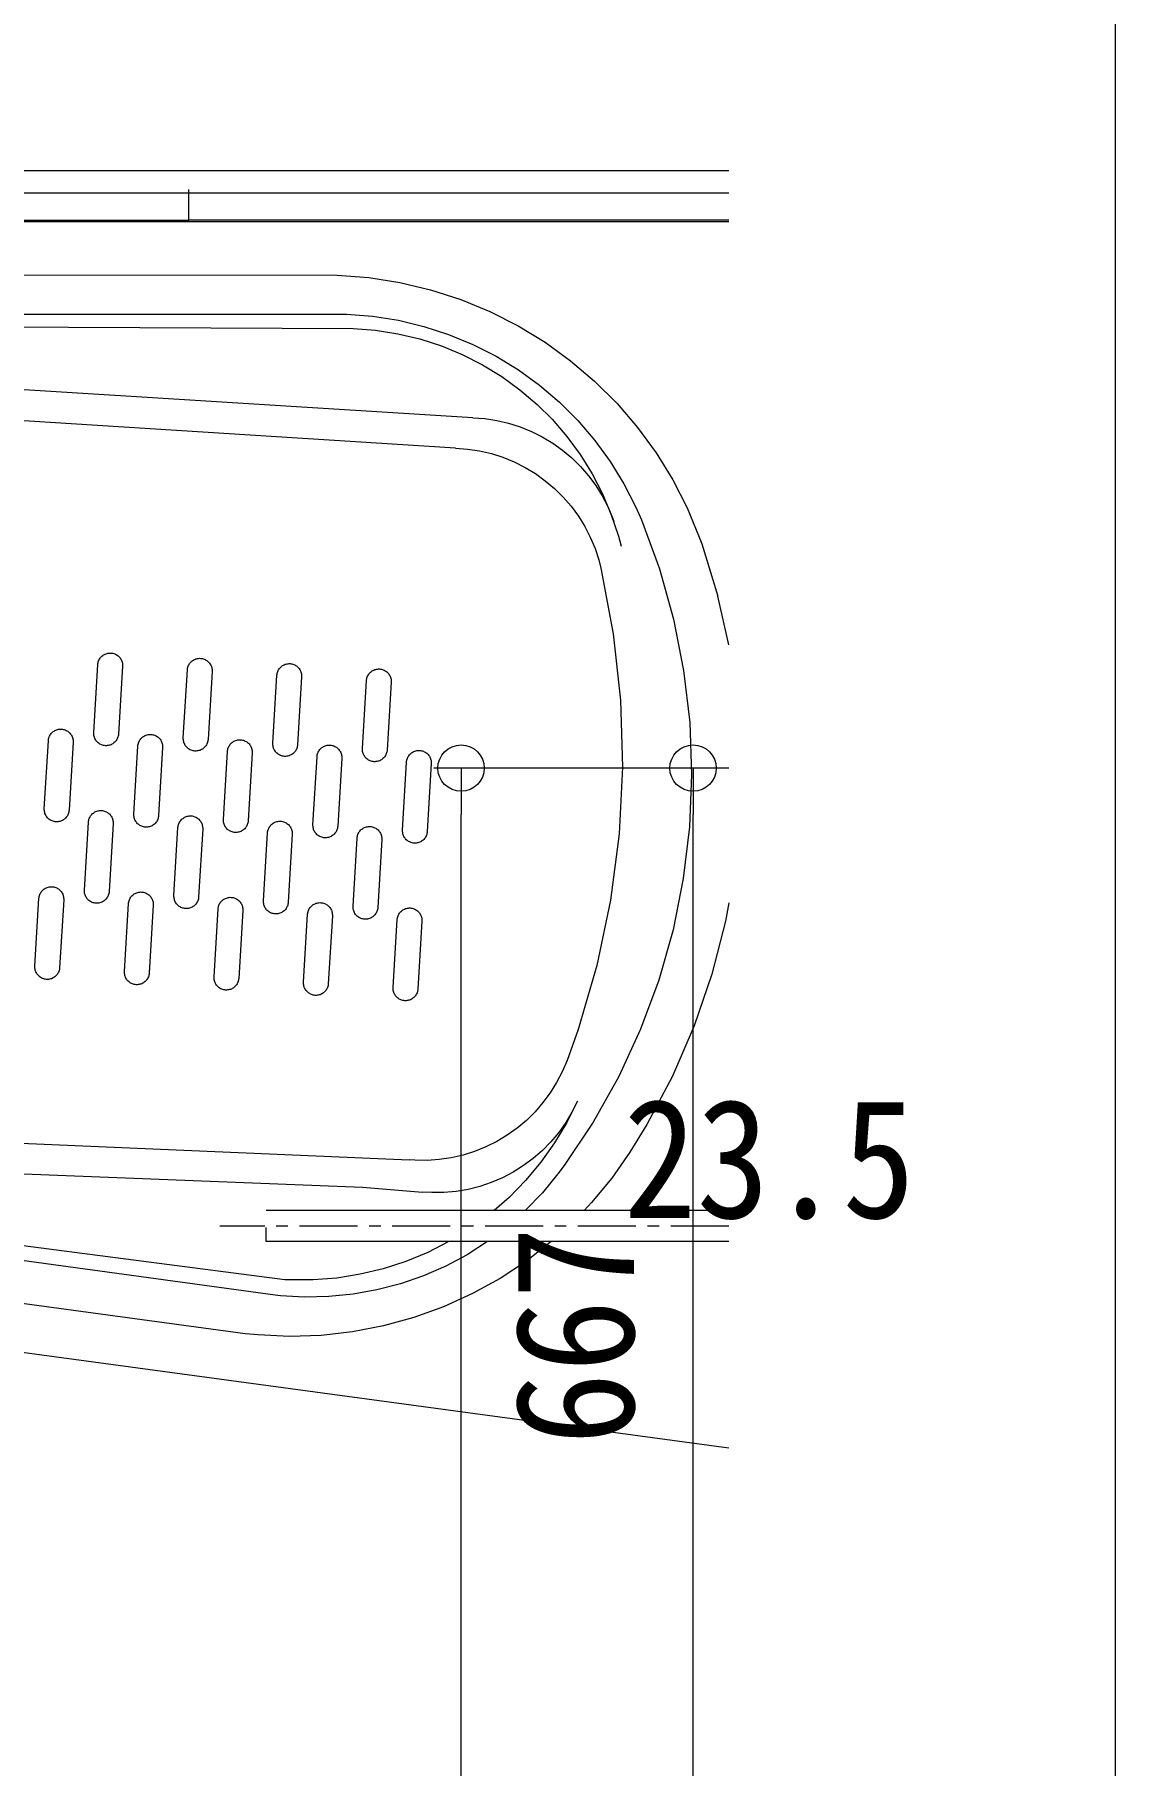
# Model space of a CAD drawing. Units: millimetres at full size, sheet at 1:30. Extents: x -17796 to 21385, y -23279 to 7734.
# Drawn here: x 20335 to 21034, y 1151 to 2270 of the extents above; entities that cross this region are included whole.
import ezdxf
from ezdxf.enums import TextEntityAlignment as Align

# ---------------------------------------------------------------- set-up
doc = ezdxf.new("R2010")
doc.units = ezdxf.units.MM
doc.header["$LTSCALE"] = 30
doc.linetypes.add('USER2', pattern=[2, 1.25, -0.25, 0.25, -0.25])
doc.layers.add('0-1_(W)電灯', color=253, linetype='Continuous', lineweight=18)
doc.layers.add('1-8_CH表記', color=2, linetype='Continuous', lineweight=18)
doc.styles.add('ＭＳ ゴシック', font='')
doc.styles.get('ＭＳ ゴシック').set_extended_font_data('MS Gothic')

msp = doc.modelspace()

# ---------------------------------------------------------------- linework, layer by layer
at = {"layer": '0-1_(W)電灯'}
for p, q in [((20784.07, 2181.96), (19603.07, 2181.96)), ((20435.07, 2149.96), (20435.07, 2169.96)), ((20784.07, 2167.46), (19623.81, 2167.46)), ((20784.07, 2167.46), (19632.57, 2167.46)), ((20784.07, 2148.95), (19643.08, 2148.95)), ((19935.07, 2149.96), (20435.07, 2149.96)), ((20784.07, 2149.96), (20435.07, 2149.96)), ((19954.69, 2115.04), (20530.95, 2114.48)), ((19932.15, 2082.84), (20541.23, 2080.07)), ((19937.53, 2089.4), (20536.99, 2089.24)), ((20618.52, 2022.38), (20257.96, 2044.87)), ((20607.38, 2002.74), (20256.12, 2024.96)), ((20766.65, 1940.8), (20777.04, 1907.03)), ((20784.07, 1875.59), (20777.04, 1907.03)), ((20373.55, 1818.89), (20376.16, 1862.81)), ((20392.13, 1861.86), (20389.52, 1817.94)), ((20392.14, 1862.49), (20392.13, 1861.86)), ((20431.45, 1815.45), (20434.06, 1859.37)), ((20450.03, 1858.42), (20447.42, 1814.5)), ((20450.04, 1859.05), (20450.03, 1858.42)), ((20489.35, 1812.01), (20491.96, 1855.93)), ((20507.93, 1854.98), (20505.32, 1811.06)), ((20507.94, 1855.61), (20507.93, 1854.98)), ((20547.25, 1808.56), (20549.86, 1852.49)), ((20565.83, 1851.54), (20563.22, 1807.61)), ((20565.84, 1852.17), (20565.83, 1851.54)), ((20341.57, 1769.7), (20344.18, 1813.62)), ((20360.16, 1812.67), (20357.54, 1768.75)), ((20360.17, 1813.3), (20360.16, 1812.67)), ((20373.54, 1818.26), (20373.55, 1818.89)), ((20431.43, 1814.82), (20431.45, 1815.45)), ((20489.33, 1811.38), (20489.35, 1812.01)), ((20399.47, 1766.26), (20402.08, 1810.19)), ((20418.05, 1809.24), (20415.44, 1765.31)), ((20418.07, 1809.86), (20418.05, 1809.24)), ((20457.37, 1762.81), (20459.98, 1806.74)), ((20475.95, 1805.79), (20473.34, 1761.86)), ((20475.96, 1806.42), (20475.95, 1805.79)), ((20515.27, 1759.37), (20517.88, 1803.29)), ((20533.85, 1802.34), (20531.24, 1758.42)), ((20533.86, 1802.97), (20533.85, 1802.34)), ((20547.23, 1807.93), (20547.25, 1808.56)), ((20573.17, 1755.92), (20575.78, 1799.84)), ((20591.75, 1798.89), (20589.14, 1754.97)), ((20591.76, 1799.52), (20591.75, 1798.89)), ((20341.56, 1769.07), (20341.57, 1769.7)), ((20367.5, 1717.07), (20370.11, 1761)), ((20386.08, 1760.05), (20383.47, 1716.12)), ((20386.09, 1760.68), (20386.08, 1760.05)), ((20399.46, 1765.63), (20399.47, 1766.26)), ((20425.39, 1713.63), (20428, 1757.56)), ((20443.98, 1756.61), (20441.36, 1712.68)), ((20443.99, 1757.24), (20443.98, 1756.61)), ((20457.36, 1762.19), (20457.37, 1762.81)), ((20515.26, 1758.74), (20515.27, 1759.37)), ((20483.29, 1710.18), (20485.91, 1754.12)), ((20501.88, 1753.17), (20499.26, 1709.23)), ((20501.89, 1753.8), (20501.88, 1753.17)), ((20541.19, 1706.74), (20543.8, 1750.68)), ((20559.78, 1749.73), (20557.16, 1705.79)), ((20559.79, 1750.35), (20559.78, 1749.73)), ((20573.16, 1755.29), (20573.17, 1755.92)), ((20335.52, 1667.88), (20338.13, 1711.8)), ((20354.12, 1711.48), (20354.1, 1710.85)), ((20367.48, 1716.44), (20367.5, 1717.07)), ((20425.38, 1713), (20425.39, 1713.63)), ((20354.1, 1710.85), (20351.49, 1666.93)), ((20393.42, 1664.44), (20396.03, 1708.36)), ((20412, 1707.41), (20409.39, 1663.49)), ((20412.01, 1708.04), (20412, 1707.41)), ((20451.31, 1660.99), (20453.93, 1704.92)), ((20469.9, 1703.97), (20467.29, 1660.04)), ((20469.91, 1704.59), (20469.9, 1703.97)), ((20483.28, 1709.55), (20483.29, 1710.18)), ((20509.21, 1657.55), (20511.83, 1701.47)), ((20527.8, 1700.52), (20525.19, 1656.6)), ((20527.81, 1701.15), (20527.8, 1700.52)), ((20541.18, 1706.11), (20541.19, 1706.74)), ((20567.11, 1654.11), (20569.72, 1698.03)), ((20585.7, 1697.08), (20583.08, 1653.16)), ((20585.71, 1697.71), (20585.7, 1697.08)), ((20335.51, 1667.25), (20335.52, 1667.88)), ((20393.41, 1663.81), (20393.42, 1664.44)), ((20451.3, 1660.37), (20451.31, 1660.99)), ((20567.1, 1653.48), (20567.11, 1654.11)), ((20235.07, 1557.46), (20577.49, 1542.77)), ((20490.78, 1455.38), (19901.74, 1535.54)), ((20497, 1465.35), (19948.54, 1535.95)), ((20471.49, 1430.44), (19928.69, 1504.03)), ((20784.07, 1509.96), (20485.07, 1509.96)), ((20485.07, 1489.96), (20485.07, 1498.96)), ((20784.07, 1489.96), (20485.07, 1489.96)), ((20784.07, 1356.49), (20240.02, 1430.09))]:
    msp.add_line(p, q, dxfattribs=at)
at = {"layer": '0-1_(W)電灯', "color": 6}
for p, q in [((20784.07, 1795.96), (20593.51, 1795.96)), ((20784.07, 1795.96), (20743.51, 1795.96)), ((20611.01, 280.96), (20611.01, 1765.96)), ((20761.01, 1158.96), (20761.01, 1765.96))]:
    msp.add_line(p, q, dxfattribs=at)
at = {"layer": '0-1_(W)電灯', "color": 7}
for p, q in [((20611.01, 1795.96), (20611.01, 1765.96)), ((20761.01, 1795.96), (20761.01, 1765.96)), ((20761.01, 1128.96), (20761.01, 1158.96))]:
    msp.add_line(p, q, dxfattribs=at)
at = {"layer": '0-1_(W)電灯', "linetype": 'USER2'}
msp.add_line((20784.07, 1499.96), (20455.07, 1499.96), dxfattribs=at)
at = {"layer": '0-1_(W)電灯'}
for points in [[(20530.95, 2114.48), (20551.31, 2112.93), (20571.48, 2109.78), (20591.34, 2105.06), (20610.77, 2098.79), (20629.65, 2091.02), (20647.86, 2081.8), (20665.29, 2071.17), (20681.84, 2059.21), (20697.39, 2045.98), (20711.86, 2031.58), (20725.15, 2016.09), (20737.19, 1999.6), (20747.9, 1982.22), (20757.21, 1964.05), (20765.06, 1945.2), (20766.65, 1940.8)], [(20536.99, 2089.24), (20553.82, 2087.94), (20570.5, 2085.32), (20586.92, 2081.4), (20602.98, 2076.21), (20618.59, 2069.77), (20633.64, 2062.13), (20648.05, 2053.33), (20661.72, 2043.42), (20674.57, 2032.48), (20686.52, 2020.56), (20697.51, 2007.73), (20707.45, 1994.09), (20716.29, 1979.71), (20723.97, 1964.68), (20727.61, 1956.36)], [(20541.23, 2080.07), (20555.79, 2078.94), (20570.21, 2076.66), (20584.42, 2073.27), (20598.31, 2068.76), (20611.81, 2063.19), (20624.83, 2056.57), (20637.29, 2048.95), (20649.11, 2040.37), (20660.22, 2030.9), (20669.84, 2021.34)], [(20618.52, 2022.38), (20626.35, 2021.82), (20634.12, 2020.65), (20641.77, 2018.87), (20649.25, 2016.5), (20656.53, 2013.55), (20663.55, 2010.03), (20670.27, 2005.98), (20676.66, 2001.41), (20682.66, 1996.35), (20688.26, 1990.84), (20693.4, 1984.9), (20698.06, 1978.59), (20702.21, 1971.92), (20705.82, 1964.95), (20708.88, 1957.72), (20709.77, 1955.25)], [(20669.84, 2021.34), (20679.4, 2010.3), (20688.06, 1998.54), (20695.77, 1986.14), (20702.48, 1973.17), (20708.16, 1959.71), (20712.76, 1945.85), (20714.51, 1939.37)], [(20607.38, 2002.74), (20615.21, 2002.16), (20622.97, 2000.98), (20630.62, 1999.19), (20638.1, 1996.8), (20645.37, 1993.84), (20652.38, 1990.31), (20659.1, 1986.24), (20665.48, 1981.66), (20671.48, 1976.59), (20677.06, 1971.07), (20682.19, 1965.13), (20686.84, 1958.8), (20690.98, 1952.13), (20694.58, 1945.15), (20697.63, 1937.92), (20700.09, 1930.46), (20701.47, 1925.15)], [(20727.61, 1956.36), (20739.25, 1924.67), (20748.36, 1892.16), (20754.9, 1859.04), (20758.82, 1825.5), (20760.09, 1791.76), (20758.71, 1758.03), (20754.69, 1724.5), (20748.05, 1691.4), (20738.84, 1658.92), (20727.11, 1627.26), (20712.92, 1596.62), (20696.38, 1567.18), (20677.58, 1539.14), (20673.57, 1533.72)], [(20701.47, 1925.15), (20709.46, 1882.71), (20714.1, 1839.77), (20715.35, 1796.6), (20713.22, 1753.47), (20707.7, 1710.64), (20698.85, 1668.37), (20686.7, 1626.93), (20679.53, 1606.89)], [(20376.16, 1862.81), (20376.22, 1863.43), (20376.33, 1864.05), (20376.49, 1864.66), (20376.7, 1865.25), (20376.95, 1865.83), (20377.24, 1866.38), (20377.58, 1866.91), (20377.96, 1867.41), (20378.38, 1867.88), (20378.83, 1868.32), (20379.32, 1868.72), (20379.83, 1869.07), (20380.38, 1869.39), (20380.94, 1869.67), (20381.53, 1869.89), (20382.13, 1870.08), (20382.74, 1870.21), (20383.36, 1870.3), (20383.99, 1870.33), (20384.62, 1870.32), (20385.24, 1870.26), (20385.86, 1870.15), (20386.47, 1869.99), (20387.06, 1869.78), (20387.64, 1869.53), (20388.19, 1869.23), (20388.72, 1868.9), (20389.22, 1868.52), (20389.69, 1868.1), (20390.13, 1867.65), (20390.53, 1867.16), (20390.88, 1866.64), (20391.2, 1866.1), (20391.48, 1865.54), (20391.7, 1864.95), (20391.89, 1864.35), (20392.02, 1863.74), (20392.11, 1863.12), (20392.14, 1862.49)], [(20434.06, 1859.37), (20434.12, 1860), (20434.23, 1860.62), (20434.39, 1861.22), (20434.6, 1861.82), (20434.85, 1862.39), (20435.14, 1862.95), (20435.48, 1863.48), (20435.86, 1863.98), (20436.28, 1864.45), (20436.73, 1864.88), (20437.22, 1865.28), (20437.73, 1865.64), (20438.28, 1865.96), (20438.84, 1866.23), (20439.43, 1866.46), (20440.03, 1866.64), (20440.64, 1866.77), (20441.26, 1866.86), (20441.89, 1866.9), (20442.52, 1866.88), (20443.14, 1866.82), (20443.76, 1866.71), (20444.37, 1866.55), (20444.96, 1866.35), (20445.54, 1866.09), (20446.09, 1865.8), (20446.62, 1865.46), (20447.12, 1865.08), (20447.59, 1864.66), (20448.03, 1864.21), (20448.42, 1863.72), (20448.78, 1863.21), (20449.1, 1862.67), (20449.37, 1862.1), (20449.6, 1861.52), (20449.79, 1860.91), (20449.92, 1860.3), (20450.01, 1859.68), (20450.04, 1859.05)], [(20491.96, 1855.93), (20492.02, 1856.56), (20492.13, 1857.17), (20492.29, 1857.78), (20492.5, 1858.38), (20492.75, 1858.95), (20493.05, 1859.5), (20493.38, 1860.03), (20493.76, 1860.53), (20494.18, 1861), (20494.63, 1861.44), (20495.12, 1861.84), (20495.64, 1862.2), (20496.18, 1862.51), (20496.74, 1862.79), (20497.33, 1863.02), (20497.93, 1863.2), (20498.54, 1863.33), (20499.16, 1863.42), (20499.79, 1863.45), (20500.42, 1863.44), (20501.05, 1863.38), (20501.66, 1863.27), (20502.27, 1863.11), (20502.86, 1862.9), (20503.44, 1862.65), (20503.99, 1862.36), (20504.52, 1862.02), (20505.02, 1861.64), (20505.49, 1861.22), (20505.93, 1860.77), (20506.33, 1860.28), (20506.68, 1859.77), (20507, 1859.22), (20507.28, 1858.66), (20507.5, 1858.07), (20507.69, 1857.47), (20507.82, 1856.86), (20507.91, 1856.24), (20507.94, 1855.61)], [(20549.86, 1852.49), (20549.92, 1853.11), (20550.03, 1853.73), (20550.19, 1854.34), (20550.4, 1854.93), (20550.65, 1855.51), (20550.95, 1856.06), (20551.28, 1856.59), (20551.66, 1857.09), (20552.08, 1857.56), (20552.53, 1858), (20553.02, 1858.39), (20553.54, 1858.75), (20554.08, 1859.07), (20554.64, 1859.34), (20555.23, 1859.57), (20555.83, 1859.76), (20556.44, 1859.89), (20557.06, 1859.98), (20557.69, 1860.01), (20558.32, 1860), (20558.95, 1859.94), (20559.56, 1859.83), (20560.17, 1859.67), (20560.76, 1859.46), (20561.34, 1859.21), (20561.89, 1858.91), (20562.42, 1858.57), (20562.92, 1858.2), (20563.39, 1857.78), (20563.83, 1857.32), (20564.23, 1856.84), (20564.58, 1856.32), (20564.9, 1855.78), (20565.18, 1855.22), (20565.4, 1854.63), (20565.59, 1854.03), (20565.72, 1853.42), (20565.81, 1852.79), (20565.84, 1852.17)], [(20344.18, 1813.62), (20344.25, 1814.25), (20344.36, 1814.86), (20344.52, 1815.47), (20344.72, 1816.07), (20344.97, 1816.64), (20345.27, 1817.19), (20345.61, 1817.72), (20345.99, 1818.22), (20346.41, 1818.69), (20346.86, 1819.13), (20347.34, 1819.53), (20347.86, 1819.89), (20348.4, 1820.2), (20348.97, 1820.48), (20349.55, 1820.71), (20350.15, 1820.89), (20350.77, 1821.02), (20351.39, 1821.11), (20352.02, 1821.14), (20352.65, 1821.13), (20353.27, 1821.07), (20353.89, 1820.96), (20354.5, 1820.8), (20355.09, 1820.59), (20355.66, 1820.34), (20356.22, 1820.05), (20356.75, 1819.71), (20357.25, 1819.33), (20357.72, 1818.91), (20358.15, 1818.46), (20358.55, 1817.97), (20358.91, 1817.46), (20359.23, 1816.91), (20359.5, 1816.35), (20359.73, 1815.76), (20359.91, 1815.16), (20360.05, 1814.55), (20360.13, 1813.93), (20360.17, 1813.3)], [(20389.52, 1817.94), (20389.46, 1817.31), (20389.35, 1816.69), (20389.19, 1816.09), (20388.98, 1815.49), (20388.73, 1814.92), (20388.43, 1814.36), (20388.09, 1813.84), (20387.72, 1813.33), (20387.3, 1812.87), (20386.84, 1812.43), (20386.36, 1812.03), (20385.84, 1811.67), (20385.3, 1811.36), (20384.74, 1811.08), (20384.15, 1810.85), (20383.55, 1810.67), (20382.94, 1810.54), (20382.31, 1810.45), (20381.69, 1810.41), (20381.06, 1810.43), (20380.43, 1810.49), (20379.82, 1810.6), (20379.21, 1810.76), (20378.61, 1810.96), (20378.04, 1811.22), (20377.49, 1811.51), (20376.96, 1811.85), (20376.46, 1812.23), (20375.99, 1812.65), (20375.55, 1813.1), (20375.15, 1813.59), (20374.79, 1814.1), (20374.48, 1814.64), (20374.2, 1815.21), (20373.97, 1815.8), (20373.79, 1816.4), (20373.66, 1817.01), (20373.57, 1817.63), (20373.54, 1818.26)], [(20402.08, 1810.19), (20402.14, 1810.81), (20402.25, 1811.43), (20402.41, 1812.04), (20402.62, 1812.63), (20402.87, 1813.21), (20403.17, 1813.76), (20403.51, 1814.29), (20403.89, 1814.79), (20404.3, 1815.26), (20404.76, 1815.69), (20405.24, 1816.09), (20405.76, 1816.45), (20406.3, 1816.77), (20406.86, 1817.04), (20407.45, 1817.27), (20408.05, 1817.45), (20408.66, 1817.59), (20409.29, 1817.67), (20409.91, 1817.71), (20410.54, 1817.7), (20411.17, 1817.63), (20411.78, 1817.52), (20412.39, 1817.36), (20412.99, 1817.16), (20413.56, 1816.91), (20414.12, 1816.61), (20414.64, 1816.27), (20415.14, 1815.89), (20415.61, 1815.47), (20416.05, 1815.02), (20416.45, 1814.54), (20416.81, 1814.02), (20417.12, 1813.48), (20417.4, 1812.91), (20417.63, 1812.33), (20417.81, 1811.73), (20417.94, 1811.11), (20418.03, 1810.49), (20418.07, 1809.86)], [(20447.42, 1814.5), (20447.36, 1813.87), (20447.25, 1813.25), (20447.09, 1812.64), (20446.88, 1812.05), (20446.63, 1811.48), (20446.33, 1810.92), (20445.99, 1810.39), (20445.61, 1809.89), (20445.2, 1809.42), (20444.74, 1808.99), (20444.26, 1808.59), (20443.74, 1808.23), (20443.2, 1807.91), (20442.63, 1807.64), (20442.05, 1807.41), (20441.45, 1807.23), (20440.83, 1807.09), (20440.21, 1807.01), (20439.59, 1806.97), (20438.96, 1806.98), (20438.33, 1807.05), (20437.71, 1807.16), (20437.11, 1807.32), (20436.51, 1807.52), (20435.94, 1807.77), (20435.38, 1808.07), (20434.85, 1808.41), (20434.35, 1808.79), (20433.88, 1809.21), (20433.45, 1809.66), (20433.05, 1810.15), (20432.69, 1810.66), (20432.37, 1811.2), (20432.1, 1811.77), (20431.87, 1812.35), (20431.69, 1812.95), (20431.56, 1813.57), (20431.47, 1814.19), (20431.43, 1814.82)], [(20459.98, 1806.74), (20460.04, 1807.36), (20460.15, 1807.98), (20460.31, 1808.59), (20460.52, 1809.18), (20460.77, 1809.76), (20461.07, 1810.31), (20461.41, 1810.84), (20461.78, 1811.34), (20462.2, 1811.81), (20462.66, 1812.24), (20463.14, 1812.64), (20463.66, 1813), (20464.2, 1813.32), (20464.76, 1813.59), (20465.35, 1813.82), (20465.95, 1814), (20466.56, 1814.14), (20467.19, 1814.22), (20467.81, 1814.26), (20468.44, 1814.25), (20469.07, 1814.19), (20469.68, 1814.08), (20470.29, 1813.92), (20470.89, 1813.71), (20471.46, 1813.46), (20472.01, 1813.16), (20472.54, 1812.82), (20473.04, 1812.44), (20473.51, 1812.03), (20473.95, 1811.57), (20474.35, 1811.09), (20474.71, 1810.57), (20475.02, 1810.03), (20475.3, 1809.46), (20475.53, 1808.88), (20475.71, 1808.28), (20475.84, 1807.66), (20475.93, 1807.04), (20475.96, 1806.42)], [(20505.32, 1811.06), (20505.26, 1810.43), (20505.15, 1809.82), (20504.99, 1809.21), (20504.78, 1808.61), (20504.53, 1808.04), (20504.23, 1807.49), (20503.89, 1806.96), (20503.51, 1806.46), (20503.1, 1805.99), (20502.64, 1805.55), (20502.16, 1805.15), (20501.64, 1804.79), (20501.1, 1804.48), (20500.54, 1804.2), (20499.95, 1803.97), (20499.35, 1803.79), (20498.74, 1803.66), (20498.11, 1803.57), (20497.49, 1803.54), (20496.86, 1803.55), (20496.23, 1803.61), (20495.62, 1803.72), (20495.01, 1803.88), (20494.41, 1804.09), (20493.84, 1804.34), (20493.28, 1804.63), (20492.76, 1804.97), (20492.26, 1805.35), (20491.79, 1805.77), (20491.35, 1806.22), (20490.95, 1806.71), (20490.59, 1807.22), (20490.28, 1807.77), (20490, 1808.33), (20489.77, 1808.92), (20489.59, 1809.52), (20489.46, 1810.13), (20489.37, 1810.75), (20489.33, 1811.38)], [(20517.88, 1803.29), (20517.94, 1803.91), (20518.05, 1804.53), (20518.21, 1805.14), (20518.42, 1805.73), (20518.67, 1806.31), (20518.97, 1806.86), (20519.3, 1807.39), (20519.68, 1807.89), (20520.1, 1808.36), (20520.55, 1808.8), (20521.04, 1809.19), (20521.56, 1809.55), (20522.1, 1809.87), (20522.66, 1810.14), (20523.25, 1810.37), (20523.85, 1810.55), (20524.46, 1810.69), (20525.09, 1810.77), (20525.71, 1810.81), (20526.34, 1810.8), (20526.97, 1810.74), (20527.58, 1810.63), (20528.19, 1810.47), (20528.79, 1810.26), (20529.36, 1810.01), (20529.91, 1809.71), (20530.44, 1809.37), (20530.94, 1808.99), (20531.41, 1808.58), (20531.85, 1808.12), (20532.25, 1807.64), (20532.61, 1807.12), (20532.92, 1806.58), (20533.2, 1806.02), (20533.43, 1805.43), (20533.61, 1804.83), (20533.74, 1804.22), (20533.83, 1803.59), (20533.86, 1802.97)], [(20563.22, 1807.61), (20563.16, 1806.98), (20563.05, 1806.37), (20562.89, 1805.76), (20562.68, 1805.17), (20562.43, 1804.59), (20562.13, 1804.04), (20561.79, 1803.51), (20561.41, 1803.01), (20561, 1802.54), (20560.54, 1802.1), (20560.06, 1801.7), (20559.54, 1801.34), (20559, 1801.03), (20558.43, 1800.75), (20557.85, 1800.52), (20557.25, 1800.34), (20556.64, 1800.21), (20556.01, 1800.12), (20555.39, 1800.09), (20554.76, 1800.1), (20554.13, 1800.16), (20553.51, 1800.27), (20552.91, 1800.43), (20552.31, 1800.64), (20551.74, 1800.89), (20551.18, 1801.18), (20550.65, 1801.52), (20550.15, 1801.9), (20549.68, 1802.32), (20549.25, 1802.77), (20548.85, 1803.26), (20548.49, 1803.77), (20548.18, 1804.32), (20547.9, 1804.88), (20547.67, 1805.47), (20547.49, 1806.07), (20547.36, 1806.68), (20547.27, 1807.3), (20547.23, 1807.93)], [(20575.78, 1799.84), (20575.84, 1800.46), (20575.95, 1801.08), (20576.11, 1801.69), (20576.32, 1802.28), (20576.57, 1802.86), (20576.87, 1803.41), (20577.2, 1803.94), (20577.58, 1804.44), (20578, 1804.91), (20578.45, 1805.35), (20578.94, 1805.75), (20579.46, 1806.1), (20580, 1806.42), (20580.56, 1806.7), (20581.15, 1806.92), (20581.75, 1807.11), (20582.36, 1807.24), (20582.99, 1807.33), (20583.61, 1807.36), (20584.24, 1807.35), (20584.87, 1807.29), (20585.48, 1807.18), (20586.09, 1807.02), (20586.68, 1806.81), (20587.26, 1806.56), (20587.81, 1806.26), (20588.34, 1805.93), (20588.84, 1805.55), (20589.31, 1805.13), (20589.75, 1804.68), (20590.15, 1804.19), (20590.51, 1803.67), (20590.82, 1803.13), (20591.1, 1802.57), (20591.33, 1801.98), (20591.51, 1801.38), (20591.64, 1800.77), (20591.73, 1800.14), (20591.76, 1799.52)], [(20357.54, 1768.75), (20357.48, 1768.12), (20357.37, 1767.51), (20357.21, 1766.9), (20357.01, 1766.3), (20356.76, 1765.73), (20356.46, 1765.17), (20356.12, 1764.65), (20355.74, 1764.15), (20355.32, 1763.68), (20354.87, 1763.24), (20354.38, 1762.84), (20353.87, 1762.48), (20353.33, 1762.17), (20352.76, 1761.89), (20352.18, 1761.66), (20351.58, 1761.48), (20350.96, 1761.35), (20350.34, 1761.26), (20349.71, 1761.22), (20349.08, 1761.24), (20348.46, 1761.3), (20347.84, 1761.41), (20347.23, 1761.57), (20346.64, 1761.78), (20346.06, 1762.03), (20345.51, 1762.32), (20344.98, 1762.66), (20344.48, 1763.04), (20344.01, 1763.46), (20343.58, 1763.91), (20343.18, 1764.4), (20342.82, 1764.91), (20342.5, 1765.46), (20342.23, 1766.02), (20342, 1766.61), (20341.82, 1767.21), (20341.68, 1767.82), (20341.6, 1768.44), (20341.56, 1769.07)], [(20370.11, 1761), (20370.17, 1761.62), (20370.28, 1762.24), (20370.44, 1762.85), (20370.64, 1763.44), (20370.9, 1764.02), (20371.19, 1764.57), (20371.53, 1765.1), (20371.91, 1765.6), (20372.33, 1766.07), (20372.78, 1766.51), (20373.27, 1766.9), (20373.78, 1767.26), (20374.32, 1767.58), (20374.89, 1767.85), (20375.48, 1768.08), (20376.08, 1768.27), (20376.69, 1768.4), (20377.31, 1768.49), (20377.94, 1768.52), (20378.57, 1768.51), (20379.19, 1768.45), (20379.81, 1768.34), (20380.42, 1768.18), (20381.01, 1767.97), (20381.59, 1767.72), (20382.14, 1767.42), (20382.67, 1767.08), (20383.17, 1766.71), (20383.64, 1766.29), (20384.08, 1765.83), (20384.47, 1765.35), (20384.83, 1764.83), (20385.15, 1764.29), (20385.42, 1763.73), (20385.65, 1763.14), (20385.83, 1762.54), (20385.97, 1761.93), (20386.05, 1761.3), (20386.09, 1760.68)], [(20415.44, 1765.31), (20415.38, 1764.69), (20415.27, 1764.07), (20415.11, 1763.46), (20414.9, 1762.87), (20414.65, 1762.29), (20414.36, 1761.74), (20414.02, 1761.21), (20413.64, 1760.71), (20413.22, 1760.24), (20412.77, 1759.81), (20412.28, 1759.41), (20411.77, 1759.05), (20411.22, 1758.73), (20410.66, 1758.46), (20410.07, 1758.23), (20409.47, 1758.05), (20408.86, 1757.91), (20408.24, 1757.83), (20407.61, 1757.79), (20406.98, 1757.8), (20406.36, 1757.86), (20405.74, 1757.97), (20405.13, 1758.13), (20404.54, 1758.34), (20403.96, 1758.59), (20403.41, 1758.89), (20402.88, 1759.23), (20402.38, 1759.61), (20401.91, 1760.02), (20401.47, 1760.48), (20401.08, 1760.96), (20400.72, 1761.48), (20400.4, 1762.02), (20400.13, 1762.59), (20399.9, 1763.17), (20399.71, 1763.77), (20399.58, 1764.39), (20399.49, 1765.01), (20399.46, 1765.63)], [(20428, 1757.56), (20428.07, 1758.18), (20428.18, 1758.8), (20428.34, 1759.41), (20428.54, 1760), (20428.79, 1760.58), (20429.09, 1761.13), (20429.43, 1761.66), (20429.81, 1762.16), (20430.23, 1762.63), (20430.68, 1763.07), (20431.17, 1763.46), (20431.68, 1763.82), (20432.22, 1764.14), (20432.79, 1764.41), (20433.37, 1764.64), (20433.97, 1764.82), (20434.59, 1764.96), (20435.21, 1765.04), (20435.84, 1765.08), (20436.47, 1765.07), (20437.09, 1765.01), (20437.71, 1764.9), (20438.32, 1764.74), (20438.91, 1764.53), (20439.49, 1764.28), (20440.04, 1763.98), (20440.57, 1763.64), (20441.07, 1763.26), (20441.54, 1762.85), (20441.97, 1762.39), (20442.37, 1761.91), (20442.73, 1761.39), (20443.05, 1760.85), (20443.32, 1760.29), (20443.55, 1759.7), (20443.73, 1759.1), (20443.87, 1758.49), (20443.95, 1757.86), (20443.99, 1757.24)], [(20473.34, 1761.86), (20473.28, 1761.24), (20473.17, 1760.62), (20473.01, 1760.01), (20472.8, 1759.42), (20472.55, 1758.84), (20472.26, 1758.29), (20471.92, 1757.76), (20471.54, 1757.26), (20471.12, 1756.79), (20470.67, 1756.36), (20470.18, 1755.96), (20469.67, 1755.6), (20469.12, 1755.28), (20468.56, 1755.01), (20467.97, 1754.78), (20467.37, 1754.6), (20466.76, 1754.46), (20466.14, 1754.38), (20465.51, 1754.34), (20464.88, 1754.35), (20464.26, 1754.42), (20463.64, 1754.53), (20463.03, 1754.68), (20462.44, 1754.89), (20461.86, 1755.14), (20461.31, 1755.44), (20460.78, 1755.78), (20460.28, 1756.16), (20459.81, 1756.58), (20459.37, 1757.03), (20458.97, 1757.51), (20458.62, 1758.03), (20458.3, 1758.57), (20458.02, 1759.14), (20457.8, 1759.72), (20457.61, 1760.32), (20457.48, 1760.94), (20457.39, 1761.56), (20457.36, 1762.19)], [(20485.91, 1754.12), (20485.97, 1754.74), (20486.08, 1755.36), (20486.24, 1755.97), (20486.44, 1756.56), (20486.69, 1757.14), (20486.99, 1757.69), (20487.33, 1758.22), (20487.71, 1758.72), (20488.13, 1759.19), (20488.58, 1759.62), (20489.07, 1760.02), (20489.58, 1760.38), (20490.12, 1760.7), (20490.69, 1760.97), (20491.27, 1761.2), (20491.87, 1761.38), (20492.49, 1761.52), (20493.11, 1761.6), (20493.74, 1761.64), (20494.37, 1761.63), (20494.99, 1761.57), (20495.61, 1761.46), (20496.22, 1761.3), (20496.81, 1761.09), (20497.39, 1760.84), (20497.94, 1760.54), (20498.47, 1760.2), (20498.97, 1759.82), (20499.44, 1759.41), (20499.87, 1758.95), (20500.27, 1758.47), (20500.63, 1757.95), (20500.95, 1757.41), (20501.22, 1756.84), (20501.45, 1756.26), (20501.63, 1755.66), (20501.77, 1755.04), (20501.85, 1754.42), (20501.89, 1753.8)], [(20531.24, 1758.42), (20531.18, 1757.79), (20531.07, 1757.17), (20530.91, 1756.56), (20530.7, 1755.97), (20530.45, 1755.4), (20530.16, 1754.84), (20529.82, 1754.31), (20529.44, 1753.81), (20529.02, 1753.34), (20528.57, 1752.91), (20528.08, 1752.51), (20527.57, 1752.15), (20527.02, 1751.83), (20526.46, 1751.56), (20525.87, 1751.33), (20525.27, 1751.15), (20524.66, 1751.01), (20524.04, 1750.93), (20523.41, 1750.89), (20522.78, 1750.9), (20522.16, 1750.97), (20521.54, 1751.08), (20520.93, 1751.24), (20520.34, 1751.44), (20519.76, 1751.69), (20519.21, 1751.99), (20518.68, 1752.33), (20518.18, 1752.71), (20517.71, 1753.13), (20517.27, 1753.58), (20516.87, 1754.07), (20516.52, 1754.58), (20516.2, 1755.12), (20515.92, 1755.69), (20515.7, 1756.27), (20515.51, 1756.87), (20515.38, 1757.49), (20515.29, 1758.11), (20515.26, 1758.74)], [(20543.8, 1750.68), (20543.87, 1751.3), (20543.98, 1751.92), (20544.14, 1752.53), (20544.34, 1753.12), (20544.59, 1753.7), (20544.89, 1754.25), (20545.23, 1754.78), (20545.61, 1755.28), (20546.03, 1755.75), (20546.48, 1756.18), (20546.96, 1756.58), (20547.48, 1756.94), (20548.02, 1757.26), (20548.59, 1757.53), (20549.17, 1757.76), (20549.77, 1757.94), (20550.39, 1758.08), (20551.01, 1758.16), (20551.64, 1758.2), (20552.27, 1758.19), (20552.89, 1758.13), (20553.51, 1758.01), (20554.12, 1757.86), (20554.71, 1757.65), (20555.28, 1757.4), (20555.84, 1757.1), (20556.37, 1756.76), (20556.87, 1756.38), (20557.34, 1755.97), (20557.77, 1755.51), (20558.17, 1755.03), (20558.53, 1754.51), (20558.85, 1753.97), (20559.12, 1753.4), (20559.35, 1752.82), (20559.53, 1752.22), (20559.67, 1751.6), (20559.75, 1750.98), (20559.79, 1750.35)], [(20589.14, 1754.97), (20589.08, 1754.34), (20588.97, 1753.72), (20588.81, 1753.12), (20588.6, 1752.52), (20588.35, 1751.95), (20588.05, 1751.39), (20587.72, 1750.86), (20587.34, 1750.36), (20586.92, 1749.89), (20586.47, 1749.46), (20585.98, 1749.06), (20585.46, 1748.7), (20584.92, 1748.38), (20584.36, 1748.11), (20583.77, 1747.88), (20583.17, 1747.7), (20582.56, 1747.57), (20581.94, 1747.48), (20581.31, 1747.44), (20580.68, 1747.46), (20580.06, 1747.52), (20579.44, 1747.63), (20578.83, 1747.79), (20578.24, 1747.99), (20577.66, 1748.25), (20577.11, 1748.54), (20576.58, 1748.88), (20576.08, 1749.26), (20575.61, 1749.68), (20575.17, 1750.13), (20574.77, 1750.62), (20574.42, 1751.13), (20574.1, 1751.67), (20573.82, 1752.24), (20573.6, 1752.82), (20573.41, 1753.43), (20573.28, 1754.04), (20573.19, 1754.66), (20573.16, 1755.29)], [(20338.13, 1711.8), (20338.19, 1712.43), (20338.3, 1713.04), (20338.46, 1713.65), (20338.67, 1714.25), (20338.92, 1714.82), (20339.22, 1715.37), (20339.56, 1715.9), (20339.94, 1716.4), (20340.35, 1716.87), (20340.81, 1717.31), (20341.29, 1717.71), (20341.81, 1718.07), (20342.35, 1718.38), (20342.91, 1718.66), (20343.5, 1718.89), (20344.1, 1719.07), (20344.71, 1719.2), (20345.34, 1719.29), (20345.96, 1719.32), (20346.59, 1719.31), (20347.22, 1719.25), (20347.83, 1719.14), (20348.44, 1718.98), (20349.04, 1718.77), (20349.61, 1718.52), (20350.17, 1718.23), (20350.69, 1717.89), (20351.19, 1717.51), (20351.66, 1717.09), (20352.1, 1716.64), (20352.5, 1716.15), (20352.86, 1715.64), (20353.17, 1715.09), (20353.45, 1714.53), (20353.68, 1713.94), (20353.86, 1713.34), (20353.99, 1712.73), (20354.08, 1712.11), (20354.12, 1711.48)], [(20383.47, 1716.12), (20383.41, 1715.49), (20383.29, 1714.87), (20383.14, 1714.27), (20382.93, 1713.67), (20382.68, 1713.1), (20382.38, 1712.54), (20382.04, 1712.01), (20381.66, 1711.51), (20381.25, 1711.04), (20380.79, 1710.61), (20380.31, 1710.21), (20379.79, 1709.85), (20379.25, 1709.54), (20378.68, 1709.26), (20378.1, 1709.03), (20377.5, 1708.85), (20376.88, 1708.72), (20376.26, 1708.63), (20375.63, 1708.59), (20375.01, 1708.61), (20374.38, 1708.67), (20373.76, 1708.78), (20373.16, 1708.94), (20372.56, 1709.14), (20371.99, 1709.4), (20371.43, 1709.69), (20370.9, 1710.03), (20370.4, 1710.41), (20369.93, 1710.83), (20369.5, 1711.28), (20369.1, 1711.77), (20368.74, 1712.28), (20368.42, 1712.82), (20368.15, 1713.39), (20367.92, 1713.97), (20367.74, 1714.58), (20367.6, 1715.19), (20367.52, 1715.81), (20367.48, 1716.44)], [(20396.03, 1708.36), (20396.09, 1708.98), (20396.2, 1709.6), (20396.36, 1710.21), (20396.57, 1710.8), (20396.82, 1711.38), (20397.11, 1711.93), (20397.45, 1712.46), (20397.83, 1712.96), (20398.25, 1713.43), (20398.7, 1713.87), (20399.19, 1714.26), (20399.7, 1714.62), (20400.25, 1714.94), (20400.81, 1715.21), (20401.4, 1715.44), (20402, 1715.63), (20402.61, 1715.76), (20403.23, 1715.85), (20403.86, 1715.88), (20404.49, 1715.87), (20405.11, 1715.81), (20405.73, 1715.7), (20406.34, 1715.54), (20406.93, 1715.33), (20407.51, 1715.08), (20408.06, 1714.78), (20408.59, 1714.44), (20409.09, 1714.07), (20409.56, 1713.65), (20410, 1713.2), (20410.4, 1712.71), (20410.75, 1712.19), (20411.07, 1711.65), (20411.35, 1711.09), (20411.57, 1710.5), (20411.76, 1709.9), (20411.89, 1709.29), (20411.98, 1708.66), (20412.01, 1708.04)], [(20441.36, 1712.68), (20441.3, 1712.05), (20441.19, 1711.43), (20441.03, 1710.82), (20440.83, 1710.23), (20440.57, 1709.66), (20440.28, 1709.1), (20439.94, 1708.57), (20439.56, 1708.07), (20439.14, 1707.6), (20438.69, 1707.17), (20438.2, 1706.77), (20437.69, 1706.41), (20437.15, 1706.09), (20436.58, 1705.82), (20436, 1705.59), (20435.39, 1705.41), (20434.78, 1705.27), (20434.16, 1705.19), (20433.53, 1705.15), (20432.9, 1705.16), (20432.28, 1705.23), (20431.66, 1705.34), (20431.05, 1705.5), (20430.46, 1705.7), (20429.88, 1705.95), (20429.33, 1706.25), (20428.8, 1706.59), (20428.3, 1706.97), (20427.83, 1707.39), (20427.4, 1707.84), (20427, 1708.32), (20426.64, 1708.84), (20426.32, 1709.38), (20426.05, 1709.95), (20425.82, 1710.53), (20425.64, 1711.13), (20425.5, 1711.75), (20425.42, 1712.37), (20425.38, 1713)], [(20453.93, 1704.92), (20453.99, 1705.54), (20454.1, 1706.16), (20454.26, 1706.77), (20454.46, 1707.36), (20454.72, 1707.94), (20455.01, 1708.49), (20455.35, 1709.02), (20455.73, 1709.52), (20456.15, 1709.99), (20456.6, 1710.42), (20457.09, 1710.82), (20457.6, 1711.18), (20458.14, 1711.5), (20458.71, 1711.77), (20459.29, 1712), (20459.9, 1712.18), (20460.51, 1712.32), (20461.13, 1712.4), (20461.76, 1712.44), (20462.39, 1712.43), (20463.01, 1712.37), (20463.63, 1712.25), (20464.24, 1712.1), (20464.83, 1711.89), (20465.41, 1711.64), (20465.96, 1711.34), (20466.49, 1711), (20466.99, 1710.62), (20467.46, 1710.21), (20467.89, 1709.75), (20468.29, 1709.27), (20468.65, 1708.75), (20468.97, 1708.21), (20469.24, 1707.64), (20469.47, 1707.06), (20469.65, 1706.46), (20469.79, 1705.84), (20469.87, 1705.22), (20469.91, 1704.59)], [(20499.26, 1709.23), (20499.2, 1708.61), (20499.09, 1707.99), (20498.93, 1707.38), (20498.73, 1706.79), (20498.47, 1706.21), (20498.18, 1705.66), (20497.84, 1705.13), (20497.46, 1704.63), (20497.04, 1704.16), (20496.59, 1703.73), (20496.1, 1703.33), (20495.59, 1702.97), (20495.05, 1702.65), (20494.48, 1702.38), (20493.9, 1702.15), (20493.29, 1701.97), (20492.68, 1701.83), (20492.06, 1701.75), (20491.43, 1701.71), (20490.8, 1701.72), (20490.18, 1701.78), (20489.56, 1701.89), (20488.95, 1702.05), (20488.36, 1702.26), (20487.78, 1702.51), (20487.23, 1702.81), (20486.7, 1703.15), (20486.2, 1703.53), (20485.73, 1703.94), (20485.3, 1704.4), (20484.9, 1704.88), (20484.54, 1705.4), (20484.22, 1705.94), (20483.95, 1706.51), (20483.72, 1707.09), (20483.54, 1707.69), (20483.4, 1708.31), (20483.32, 1708.93), (20483.28, 1709.55)], [(20511.83, 1701.47), (20511.89, 1702.1), (20512, 1702.72), (20512.16, 1703.33), (20512.36, 1703.92), (20512.62, 1704.49), (20512.91, 1705.05), (20513.25, 1705.58), (20513.63, 1706.08), (20514.05, 1706.55), (20514.5, 1706.98), (20514.99, 1707.38), (20515.5, 1707.74), (20516.04, 1708.06), (20516.61, 1708.33), (20517.2, 1708.56), (20517.8, 1708.74), (20518.41, 1708.88), (20519.03, 1708.96), (20519.66, 1709), (20520.29, 1708.98), (20520.91, 1708.92), (20521.53, 1708.81), (20522.14, 1708.65), (20522.73, 1708.45), (20523.31, 1708.2), (20523.86, 1707.9), (20524.39, 1707.56), (20524.89, 1707.18), (20525.36, 1706.76), (20525.8, 1706.31), (20526.19, 1705.82), (20526.55, 1705.31), (20526.87, 1704.77), (20527.14, 1704.2), (20527.37, 1703.62), (20527.55, 1703.02), (20527.69, 1702.4), (20527.77, 1701.78), (20527.81, 1701.15)], [(20557.16, 1705.79), (20557.1, 1705.16), (20556.99, 1704.55), (20556.83, 1703.94), (20556.63, 1703.35), (20556.37, 1702.77), (20556.08, 1702.22), (20555.74, 1701.69), (20555.36, 1701.19), (20554.94, 1700.72), (20554.49, 1700.28), (20554, 1699.88), (20553.49, 1699.52), (20552.94, 1699.21), (20552.38, 1698.93), (20551.79, 1698.7), (20551.19, 1698.52), (20550.58, 1698.39), (20549.96, 1698.3), (20549.33, 1698.27), (20548.7, 1698.28), (20548.08, 1698.34), (20547.46, 1698.45), (20546.85, 1698.61), (20546.26, 1698.82), (20545.68, 1699.07), (20545.13, 1699.36), (20544.6, 1699.7), (20544.1, 1700.08), (20543.63, 1700.5), (20543.19, 1700.95), (20542.8, 1701.44), (20542.44, 1701.95), (20542.12, 1702.5), (20541.85, 1703.06), (20541.62, 1703.65), (20541.44, 1704.25), (20541.3, 1704.86), (20541.22, 1705.48), (20541.18, 1706.11)], [(20569.72, 1698.03), (20569.79, 1698.66), (20569.9, 1699.27), (20570.06, 1699.88), (20570.26, 1700.48), (20570.51, 1701.05), (20570.81, 1701.6), (20571.15, 1702.13), (20571.53, 1702.63), (20571.95, 1703.1), (20572.4, 1703.54), (20572.88, 1703.94), (20573.4, 1704.3), (20573.94, 1704.61), (20574.51, 1704.89), (20575.09, 1705.12), (20575.69, 1705.3), (20576.31, 1705.43), (20576.93, 1705.52), (20577.56, 1705.55), (20578.18, 1705.54), (20578.81, 1705.48), (20579.43, 1705.37), (20580.04, 1705.21), (20580.63, 1705), (20581.2, 1704.75), (20581.76, 1704.46), (20582.29, 1704.12), (20582.79, 1703.74), (20583.26, 1703.32), (20583.69, 1702.87), (20584.09, 1702.38), (20584.45, 1701.87), (20584.77, 1701.32), (20585.04, 1700.76), (20585.27, 1700.17), (20585.45, 1699.57), (20585.59, 1698.96), (20585.67, 1698.34), (20585.71, 1697.71)], [(20784.07, 1708.91), (20781.99, 1696.99), (20773.2, 1662.77), (20761.75, 1629.34), (20747.72, 1596.91), (20731.19, 1565.68), (20720.17, 1547.69)], [(20351.49, 1666.93), (20351.43, 1666.3), (20351.32, 1665.69), (20351.16, 1665.08), (20350.95, 1664.48), (20350.7, 1663.91), (20350.41, 1663.35), (20350.07, 1662.83), (20349.69, 1662.33), (20349.27, 1661.86), (20348.82, 1661.42), (20348.33, 1661.02), (20347.82, 1660.66), (20347.27, 1660.35), (20346.71, 1660.07), (20346.12, 1659.84), (20345.52, 1659.66), (20344.91, 1659.53), (20344.29, 1659.44), (20343.66, 1659.4), (20343.03, 1659.42), (20342.41, 1659.48), (20341.79, 1659.59), (20341.18, 1659.75), (20340.59, 1659.95), (20340.01, 1660.21), (20339.46, 1660.5), (20338.93, 1660.84), (20338.43, 1661.22), (20337.96, 1661.64), (20337.52, 1662.09), (20337.12, 1662.58), (20336.77, 1663.09), (20336.45, 1663.64), (20336.17, 1664.2), (20335.95, 1664.79), (20335.76, 1665.39), (20335.63, 1666), (20335.54, 1666.62), (20335.51, 1667.25)], [(20409.39, 1663.49), (20409.33, 1662.86), (20409.22, 1662.24), (20409.06, 1661.64), (20408.85, 1661.04), (20408.6, 1660.47), (20408.3, 1659.91), (20407.96, 1659.38), (20407.59, 1658.88), (20407.17, 1658.41), (20406.72, 1657.98), (20406.23, 1657.58), (20405.71, 1657.22), (20405.17, 1656.9), (20404.61, 1656.63), (20404.02, 1656.4), (20403.42, 1656.22), (20402.81, 1656.09), (20402.18, 1656), (20401.56, 1655.96), (20400.93, 1655.98), (20400.3, 1656.04), (20399.69, 1656.15), (20399.08, 1656.31), (20398.48, 1656.51), (20397.91, 1656.77), (20397.36, 1657.06), (20396.83, 1657.4), (20396.33, 1657.78), (20395.86, 1658.2), (20395.42, 1658.65), (20395.02, 1659.14), (20394.66, 1659.65), (20394.35, 1660.19), (20394.07, 1660.76), (20393.84, 1661.34), (20393.66, 1661.95), (20393.53, 1662.56), (20393.44, 1663.18), (20393.41, 1663.81)], [(20467.29, 1660.04), (20467.22, 1659.42), (20467.11, 1658.8), (20466.95, 1658.19), (20466.75, 1657.6), (20466.5, 1657.02), (20466.2, 1656.47), (20465.86, 1655.94), (20465.48, 1655.44), (20465.06, 1654.97), (20464.61, 1654.54), (20464.13, 1654.14), (20463.61, 1653.78), (20463.07, 1653.46), (20462.5, 1653.19), (20461.92, 1652.96), (20461.32, 1652.78), (20460.7, 1652.64), (20460.08, 1652.56), (20459.45, 1652.52), (20458.82, 1652.53), (20458.2, 1652.6), (20457.58, 1652.71), (20456.97, 1652.86), (20456.38, 1653.07), (20455.8, 1653.32), (20455.25, 1653.62), (20454.72, 1653.96), (20454.22, 1654.34), (20453.75, 1654.76), (20453.32, 1655.21), (20452.92, 1655.69), (20452.56, 1656.21), (20452.24, 1656.75), (20451.97, 1657.32), (20451.74, 1657.9), (20451.56, 1658.5), (20451.42, 1659.12), (20451.34, 1659.74), (20451.3, 1660.37)], [(20509.2, 1656.92), (20509.21, 1657.55), (20509.21, 1657.55)], [(20525.19, 1656.6), (20525.12, 1655.98), (20525.01, 1655.36), (20524.85, 1654.75), (20524.65, 1654.16), (20524.4, 1653.58), (20524.1, 1653.03), (20523.76, 1652.5), (20523.38, 1652), (20522.96, 1651.53), (20522.51, 1651.09), (20522.03, 1650.7), (20521.51, 1650.34), (20520.97, 1650.02), (20520.4, 1649.74), (20519.82, 1649.52), (20519.22, 1649.33), (20518.6, 1649.2), (20517.98, 1649.11), (20517.35, 1649.08), (20516.73, 1649.09), (20516.1, 1649.15), (20515.48, 1649.26), (20514.87, 1649.42), (20514.28, 1649.63), (20513.71, 1649.88), (20513.15, 1650.18), (20512.62, 1650.52), (20512.12, 1650.89), (20511.65, 1651.31), (20511.22, 1651.76), (20510.82, 1652.25), (20510.46, 1652.77), (20510.14, 1653.31), (20509.87, 1653.87), (20509.64, 1654.46), (20509.46, 1655.06), (20509.32, 1655.67), (20509.24, 1656.3), (20509.2, 1656.92)], [(20583.08, 1653.16), (20583.02, 1652.53), (20582.91, 1651.91), (20582.75, 1651.31), (20582.55, 1650.71), (20582.29, 1650.14), (20582, 1649.58), (20581.66, 1649.06), (20581.28, 1648.55), (20580.86, 1648.09), (20580.41, 1647.65), (20579.92, 1647.25), (20579.41, 1646.89), (20578.87, 1646.58), (20578.3, 1646.3), (20577.72, 1646.07), (20577.11, 1645.89), (20576.5, 1645.76), (20575.88, 1645.67), (20575.25, 1645.63), (20574.62, 1645.65), (20574, 1645.71), (20573.38, 1645.82), (20572.77, 1645.98), (20572.18, 1646.18), (20571.6, 1646.44), (20571.05, 1646.73), (20570.52, 1647.07), (20570.02, 1647.45), (20569.55, 1647.87), (20569.12, 1648.32), (20568.72, 1648.81), (20568.36, 1649.32), (20568.04, 1649.87), (20567.77, 1650.43), (20567.54, 1651.02), (20567.36, 1651.62), (20567.22, 1652.23), (20567.14, 1652.85), (20567.1, 1653.48)], [(20679.53, 1606.89), (20676.46, 1599.67), (20672.82, 1592.71), (20668.66, 1586.05), (20663.98, 1579.74), (20658.83, 1573.82), (20653.22, 1568.32), (20647.2, 1563.28), (20640.8, 1558.73), (20634.07, 1554.69), (20627.04, 1551.19), (20619.76, 1548.26), (20612.27, 1545.9), (20604.61, 1544.14), (20596.85, 1542.99), (20589.01, 1542.45), (20581.16, 1542.52), (20577.49, 1542.77)], [(20686.19, 1580.72), (20682.7, 1573.69), (20678.68, 1566.94), (20674.13, 1560.54), (20669.1, 1554.51), (20663.61, 1548.9), (20657.7, 1543.73), (20651.4, 1539.04), (20644.75, 1534.87), (20637.8, 1531.22), (20630.58, 1528.14), (20623.14, 1525.62), (20615.52, 1523.71), (20607.78, 1522.39), (20599.96, 1521.68), (20592.11, 1521.6), (20586.09, 1521.95)], [(20686.19, 1580.72), (20679.37, 1566.97), (20671.5, 1553.79), (20662.62, 1541.27), (20652.78, 1529.48), (20642.05, 1518.51), (20632.39, 1509.96)], [(20720.17, 1547.69), (20708.43, 1530.99), (20695.42, 1515.25), (20690.54, 1509.96)], [(20235.07, 1537.46), (20547.34, 1525.19), (20586.09, 1521.95)], [(20673.57, 1533.72), (20663.63, 1521.56), (20652.78, 1510.21), (20652.51, 1509.96)], [(20669.37, 1489.96), (20653.26, 1477.41), (20636.22, 1466.17), (20618.34, 1456.31), (20599.75, 1447.87), (20580.56, 1440.92), (20560.87, 1435.5), (20540.83, 1431.64), (20520.54, 1429.36), (20500.14, 1428.68), (20479.74, 1429.61), (20471.49, 1430.44)], [(20628.15, 1489.96), (20614.92, 1481.49), (20601.07, 1474.09), (20586.69, 1467.8), (20571.85, 1462.65), (20556.65, 1458.69), (20541.19, 1455.93), (20525.56, 1454.39), (20509.86, 1454.09), (20494.19, 1455.01), (20490.78, 1455.38)], [(20603.21, 1489.96), (20589.53, 1482.99), (20575.35, 1477.12), (20560.75, 1472.38), (20545.82, 1468.8), (20530.66, 1466.4), (20515.35, 1465.2), (20500, 1465.21), (20497, 1465.35)]]:
    msp.add_lwpolyline(points, dxfattribs=at)
at = {"layer": '0-1_(W)電灯', "color": 7}
for centre in [(20611.01, 1795.96), (20761.01, 1795.96)]:
    msp.add_circle(centre, 15, dxfattribs=at)
at = {"layer": '1-8_CH表記'}
msp.add_line((21034.07, -5189.04), (21034.07, 4750.96), dxfattribs=at)

# ---------------------------------------------------------------- texts
at = {"layer": '0-1_(W)電灯', "color": 9, "style": 'ＭＳ ゴシック', "width": 0.9}
msp.add_text('23.5', height=76.97, dxfattribs=at).set_placement((20716.1, 1482.09), align=Align.BOTTOM_LEFT)
msp.add_text('667', height=76.97, rotation=90, dxfattribs=at).set_placement((20745.81, 1358.33), align=Align.BOTTOM_LEFT)

doc.saveas('drawing.dxf')
